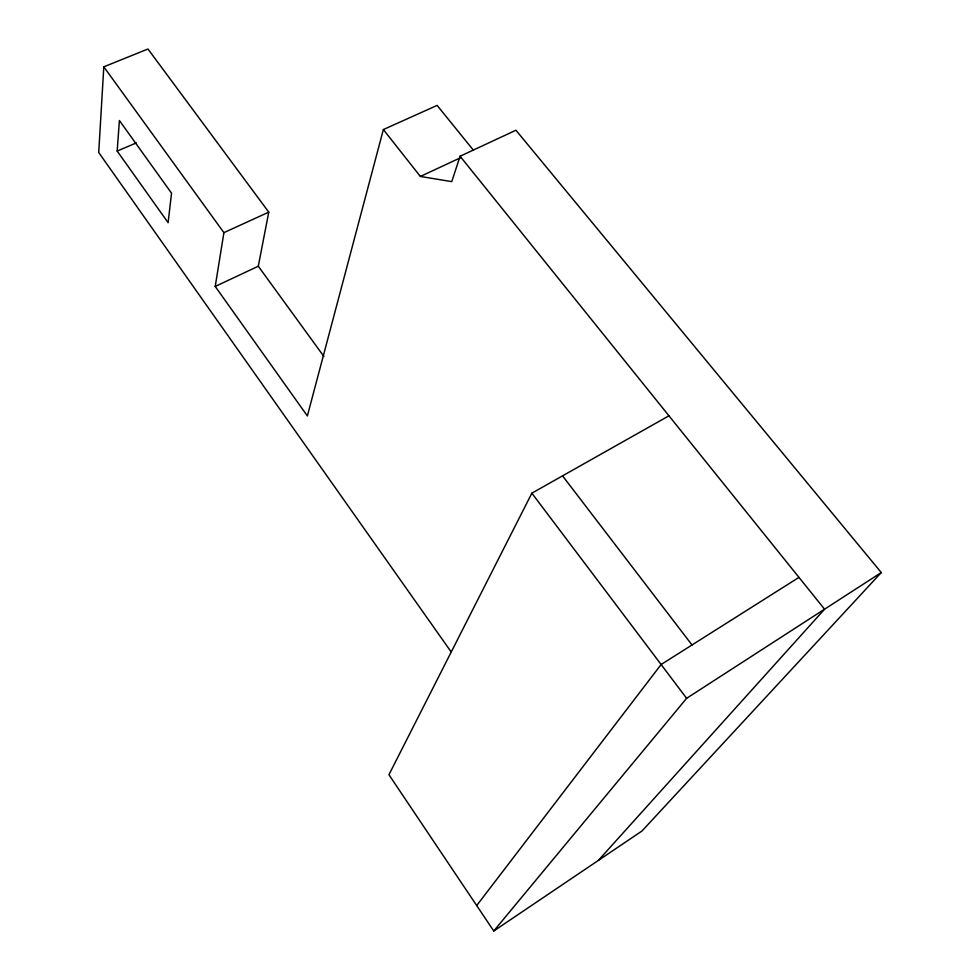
<?xml version="1.0" encoding="UTF-8"?>
<svg xmlns="http://www.w3.org/2000/svg" width="980" height="980" viewBox="0 0 980 980"><rect width="100%" height="100%" fill="white"/><g stroke="black" fill="none" stroke-linecap="round" stroke-linejoin="round"><path stroke-width="1.47" d="M323.927 356.512L258.291 266.229L268.765 212.146L147.956 49L103.806 66.836L98.723 152.525L450.923 651.577M117.171 151.055L119.401 120.516L171.549 193.17L168.107 222.668L117.171 151.055L136.343 142.896M473.365 150.148L437.129 105.399L383.364 129.556L307.365 415.949L215.22 286.442L223.906 232.652L103.806 66.836M668.948 415.802L531.858 493.173L388.95 774.715L493.761 931L642.01 830.979L881.277 572.553L515.933 130.242L460.086 156.237L451.768 181.631L420.371 176.461L383.364 129.556M476.697 905.557L661.12 664.514L798.957 577.379M493.761 931L686.613 698.311L881.277 572.553M598.327 860.452L824.56 609.193L460.086 156.237M215.22 286.442L258.291 266.229M420.371 176.461L460.49 157.768M223.906 232.652L268.765 212.146M562.545 475.851L692.015 644.987M531.858 493.173L686.613 698.311"/></g></svg>
